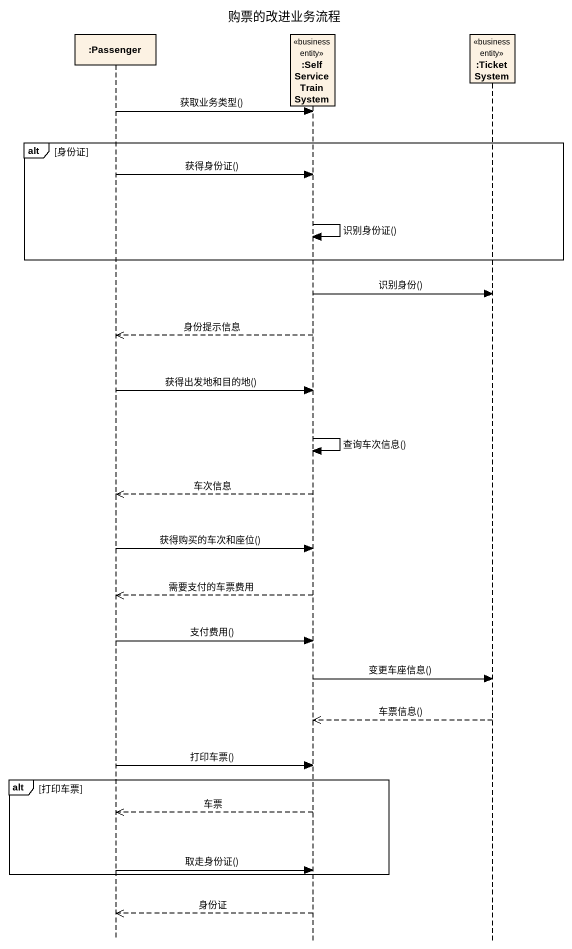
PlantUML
@startuml
title 购票的改进业务流程
hide footbox
participant ":Passenger" as Passenger
participant ":SelfService TrainSystem" as SelfService_TrainSystem <<business entity>>
participant ":TicketSystem" as TicketSystem <<business entity>>

Passenger -> SelfService_TrainSystem : 获取业务类型()
alt 身份证
  Passenger -> SelfService_TrainSystem : 获得身份证()
  SelfService_TrainSystem -> SelfService_TrainSystem : 识别身份证()
end
SelfService_TrainSystem -> TicketSystem : 识别身份()
SelfService_TrainSystem -->> Passenger : 身份提示信息
Passenger -> SelfService_TrainSystem : 获得出发地和目的地()
SelfService_TrainSystem -> SelfService_TrainSystem : 查询车次信息()
SelfService_TrainSystem -->> Passenger : 车次信息
Passenger -> SelfService_TrainSystem : 获得购买的车次和座位()
SelfService_TrainSystem -->> Passenger : 需要支付的车票费用
Passenger -> SelfService_TrainSystem : 支付费用()
SelfService_TrainSystem -> TicketSystem : 变更车座信息()
TicketSystem -->> SelfService_TrainSystem : 车票信息()
Passenger -> SelfService_TrainSystem : 打印车票()
alt 打印车票
  SelfService_TrainSystem -->> Passenger : 车票
  Passenger -> SelfService_TrainSystem : 取走身份证()
end
SelfService_TrainSystem -->> Passenger : 身份证
@enduml
